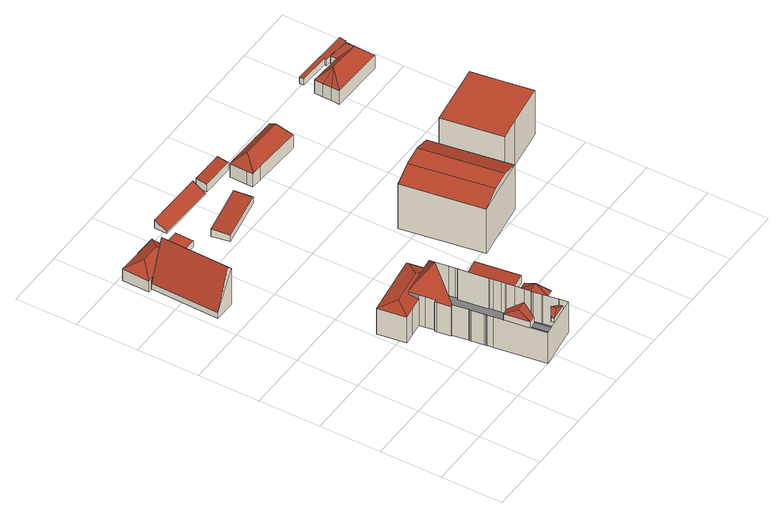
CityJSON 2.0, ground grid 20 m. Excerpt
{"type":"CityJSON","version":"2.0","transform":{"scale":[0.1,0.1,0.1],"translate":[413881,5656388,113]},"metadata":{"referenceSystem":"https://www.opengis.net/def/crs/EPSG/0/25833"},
"CityObjects":{
"building1":{"type":"Building","attributes":{"Dachtyp_tdc":"tdcGableRoof","Gemeindeschluessel":14612000,"Dachneigung":69.06,"QualitaetDacherkennung":5,"Geometrietyp2DReferenz":"3000","measuredHeight":15.39,"function":"31001_9998","roofType":"3100"},"geometry":[{"type":"Solid","lod":"2","boundaries":[[[[0,1,2,3]],[[1,4,5,2]],[[4,6,7,5]],[[6,0,3,7]],[[4,1,8]],[[0,6,9]],[[1,0,9,8]],[[6,4,8,9]],[[3,2,5,7]]]],"semantics":{"surfaces":[{"type":"WallSurface"},{"type":"RoofSurface"},{"type":"GroundSurface"}],"values":[[0,0,0,0,0,0,1,1,2]]}}]},
"building2":{"type":"Building","attributes":{"Dachtyp_tdc":"tdcFreeFormRoof","Gemeindeschluessel":14612000,"Dachneigung":25.43,"QualitaetDacherkennung":86,"Geometrietyp2DReferenz":"3000","measuredHeight":6.15,"function":"31001_9998","roofType":"5000"},"geometry":[{"type":"Solid","lod":"2","boundaries":[[[[10,11,12,13]],[[11,14,15,12]],[[14,16,17,15]],[[16,18,19,17]],[[18,20,21,19]],[[20,22,23,21]],[[22,10,13,23]],[[22,20,24,25,26]],[[27,18,16]],[[27,25,24,18]],[[10,26,25,27,16,14,11]],[[20,18,24]],[[10,22,26]],[[13,12,15,17,19,21,23]]]],"semantics":{"surfaces":[{"type":"WallSurface"},{"type":"RoofSurface"},{"type":"GroundSurface"}],"values":[[0,0,0,0,0,0,0,1,1,1,1,0,0,2]]}}]},
"building3":{"type":"Building","attributes":{"name":"Gemeindehaus Fiedlerstraße","Gemeindeschluessel":14612000,"QualitaetDacherkennung":100,"Geometrietyp2DReferenz":"3000","function":"31001_3041","roofType":"9999"},"children":["building3-1","building3-2","building3-3","building3-4","building3-5"]},
"building3-1":{"type":"BuildingPart","attributes":{"Dachtyp_tdc":"tdcHipAndGableRoof","Dachneigung":27.61,"QualitaetDacherkennung":100,"Geometrietyp2DReferenz":"3000","measuredHeight":3.1,"roofType":"5000"},"parents":["building3"],"geometry":[{"type":"MultiSurface","lod":"2","boundaries":[[[28,29,30,31]],[[29,32,33,30]],[[32,34,35,33]],[[34,28,31,35]],[[32,29,36]],[[29,28,37,36]],[[34,32,36,37]],[[31,30,33,35]]],"semantics":{"surfaces":[{"type":"WallSurface"},{"type":"RoofSurface"},{"type":"GroundSurface"}],"values":[0,0,0,0,1,1,1,2]}}]},
"building3-2":{"type":"BuildingPart","attributes":{"Dachtyp_tdc":"tdcHipAndGableRoof","Dachneigung":28.32,"QualitaetDacherkennung":100,"Geometrietyp2DReferenz":"3000","measuredHeight":4.37,"roofType":"5000"},"parents":["building3"],"geometry":[{"type":"MultiSurface","lod":"2","boundaries":[[[38,39,40,41]],[[39,42,43,40]],[[42,44,45,43]],[[44,38,41,45]],[[42,39,46]],[[39,38,47,46]],[[44,42,46,47]],[[41,40,43,45]]],"semantics":{"surfaces":[{"type":"WallSurface"},{"type":"RoofSurface"},{"type":"GroundSurface"}],"values":[0,0,0,0,1,1,1,2]}}]},
"building3-3":{"type":"BuildingPart","attributes":{"Dachtyp_tdc":"tdcHipAndGableRoof","Dachneigung":63.68,"QualitaetDacherkennung":100,"Geometrietyp2DReferenz":"3000","measuredHeight":15.77,"roofType":"5000"},"parents":["building3"],"geometry":[{"type":"MultiSurface","lod":"2","boundaries":[[[48,49,50,51,52]],[[49,53,54,55,50]],[[53,49,48,56,57]],[[48,58,56]],[[56,58,59]],[[56,60,57]],[[60,56,59,61]],[[51,50,55,62,63,64,65]]],"semantics":{"surfaces":[{"type":"WallSurface"},{"type":"RoofSurface"},{"type":"GroundSurface"}],"values":[0,0,1,1,1,1,1,2]}}]},
"building3-4":{"type":"BuildingPart","attributes":{"Dachtyp_tdc":"tdcHipRoof","Dachneigung":43.74,"QualitaetDacherkennung":100,"Geometrietyp2DReferenz":"3000","measuredHeight":18.25,"roofType":"3200"},"parents":["building3"],"geometry":[{"type":"MultiSurface","lod":"2","boundaries":[[[66,67,68,69]],[[67,70,71,68]],[[70,52,51,71]],[[54,72,73,55]],[[72,74,75,73]],[[74,76,77,75]],[[76,78,79,77]],[[78,80,81,79]],[[80,82,83,81]],[[82,84,85,83]],[[84,86,87,85]],[[86,88,89,87]],[[88,90,91,89]],[[90,92,93,91]],[[92,94,95,93]],[[94,96,97,95]],[[96,98,99,97]],[[98,100,101,99]],[[100,102,103,101]],[[102,104,105,103]],[[104,106,107,105]],[[106,108,109,107]],[[108,110,111,109]],[[110,112,113,111]],[[112,114,115,113]],[[114,116,117,115]],[[116,118,119,117]],[[118,120,121,122,123,119]],[[124,125,126,127,128,129]],[[125,130,131,126]],[[130,132,133,131]],[[132,134,135,133]],[[134,136,137,135]],[[130,125,124,138,139]],[[138,120,118,116,114,112,110,108,106,139]],[[136,140,141,137]],[[140,142,143,141]],[[142,144,145,143]],[[144,146,147,145]],[[146,148,149,147]],[[148,150,151,149]],[[150,152,153,151]],[[152,66,69,153]],[[137,141,143,145,147,149,151,153,69,68,71,51,65,64,63,62,55,73,75,77,79,81,83,85,87,89,91,93,95,97,99,101,103,105,107,109,111,113,115,117,119,123,154,127,126,131,133,135]]],"semantics":{"surfaces":[{"type":"WallSurface"},{"type":"RoofSurface"},{"type":"GroundSurface"}],"values":[0,0,0,0,0,0,0,0,0,0,0,0,0,0,0,0,0,0,0,0,0,0,0,0,0,0,0,0,0,0,0,0,0,1,1,0,0,0,0,0,0,0,0,2]}}]},
"building3-5":{"type":"BuildingPart","attributes":{"Dachtyp_tdc":"tdcHipRoof","Dachneigung":11.54,"QualitaetDacherkennung":100,"Geometrietyp2DReferenz":"3000","measuredHeight":10.54,"roofType":"3200"},"parents":["building3"],"geometry":[{"type":"MultiSurface","lod":"2","boundaries":[[[155,129,128,156]],[[121,157,158,122]],[[157,159,160,158]],[[159,161,162,160]],[[161,163,164,162]],[[163,165,166,164]],[[161,159,167]],[[168,129,155,169]],[[159,157,121,170,168,169,167]],[[155,165,163,161,167,169]],[[166,156,128,171,172,122,158,160,162,164]],[[165,155,156,166]]],"semantics":{"surfaces":[{"type":"WallSurface"},{"type":"RoofSurface"},{"type":"GroundSurface"}],"values":[0,0,0,0,0,0,1,1,1,1,2,0]}}]},
"building4":{"type":"Building","attributes":{"Dachtyp_tdc":"tdcPolyFlatRoof","Gemeindeschluessel":14612000,"Dachneigung":0,"QualitaetDacherkennung":92,"Geometrietyp2DReferenz":"3000","measuredHeight":2.36,"function":"31001_9998","roofType":"1000"},"geometry":[{"type":"Solid","lod":"2","boundaries":[[[[173,174,175,176]],[[174,177,178,175]],[[177,179,180,178]],[[179,173,176,180]],[[179,177,174,173]],[[176,175,178,180]]]],"semantics":{"surfaces":[{"type":"WallSurface"},{"type":"RoofSurface"},{"type":"GroundSurface"}],"values":[[0,0,0,0,1,2]]}}]},
"building5":{"type":"Building","attributes":{"name":"Gemeindehaus Fiedlerstraße","Dachtyp_tdc":"tdcLeanToRoof","Gemeindeschluessel":14612000,"Dachneigung":0,"QualitaetDacherkennung":100,"Geometrietyp2DReferenz":"3000","measuredHeight":2.96,"function":"31001_3041","roofType":"2100"},"geometry":[{"type":"Solid","lod":"2","boundaries":[[[[181,182,183,184]],[[182,185,128,183]],[[185,186,166,128]],[[186,187,188,166]],[[187,189,190,188]],[[189,181,184,190]],[[189,187,186,185,182,181]],[[184,183,128,166,188,190]]]],"semantics":{"surfaces":[{"type":"WallSurface"},{"type":"RoofSurface"},{"type":"GroundSurface"}],"values":[[0,0,0,0,0,0,1,2]]}}]},
"building6":{"type":"Building","attributes":{"Dachtyp_tdc":"tdcPolyFlatRoof","Gemeindeschluessel":14612000,"Dachneigung":3.08,"QualitaetDacherkennung":92,"Geometrietyp2DReferenz":"3000","measuredHeight":2.86,"function":"31001_9998","roofType":"2100"},"geometry":[{"type":"Solid","lod":"2","boundaries":[[[[191,192,193,194]],[[192,195,196,193]],[[195,197,198,196]],[[197,191,194,198]],[[197,195,192,191]],[[194,193,196,198]]]],"semantics":{"surfaces":[{"type":"WallSurface"},{"type":"RoofSurface"},{"type":"GroundSurface"}],"values":[[0,0,0,0,1,2]]}}]},
"building7":{"type":"Building","attributes":{"Dachtyp_tdc":"tdcPolyFlatRoof","Gemeindeschluessel":14612000,"Dachneigung":30.21,"QualitaetDacherkennung":86,"Geometrietyp2DReferenz":"3000","measuredHeight":2.98,"function":"31001_9998","roofType":"2100"},"geometry":[{"type":"Solid","lod":"2","boundaries":[[[[199,200,201,202]],[[200,203,204,201]],[[203,205,206,204]],[[205,199,202,206]],[[205,203,200,199]],[[202,201,204,206]]]],"semantics":{"surfaces":[{"type":"WallSurface"},{"type":"RoofSurface"},{"type":"GroundSurface"}],"values":[[0,0,0,0,1,2]]}}]},
"building8":{"type":"Building","attributes":{"Dachtyp_tdc":"tdcPolyFlatRoof","Gemeindeschluessel":14612000,"Dachneigung":5.2,"QualitaetDacherkennung":86,"Geometrietyp2DReferenz":"3000","measuredHeight":2.81,"function":"31001_9998","roofType":"2100"},"geometry":[{"type":"Solid","lod":"2","boundaries":[[[[207,208,209,210]],[[208,211,212,209]],[[211,213,214,212]],[[213,207,210,214]],[[213,211,208,207]],[[210,209,212,214]]]],"semantics":{"surfaces":[{"type":"WallSurface"},{"type":"RoofSurface"},{"type":"GroundSurface"}],"values":[[0,0,0,0,1,2]]}}]},
"building9":{"type":"Building","attributes":{"Dachtyp_tdc":"tdcPolyFlatRoof","Gemeindeschluessel":14612000,"Dachneigung":6.25,"QualitaetDacherkennung":95,"Geometrietyp2DReferenz":"3000","measuredHeight":3.26,"function":"31001_9998","roofType":"2100"},"geometry":[{"type":"Solid","lod":"2","boundaries":[[[[215,216,217,218]],[[216,219,220,217]],[[219,221,222,220]],[[221,215,218,222]],[[221,219,216,215]],[[218,217,220,222]]]],"semantics":{"surfaces":[{"type":"WallSurface"},{"type":"RoofSurface"},{"type":"GroundSurface"}],"values":[[0,0,0,0,1,2]]}}]},
"building10":{"type":"Building","attributes":{"Dachtyp_tdc":"tdcCutGableRoof","Gemeindeschluessel":14612000,"Dachneigung":19.64,"QualitaetDacherkennung":61,"Geometrietyp2DReferenz":"3000","measuredHeight":19,"function":"31001_9998","roofType":"9999"},"geometry":[{"type":"Solid","lod":"2","boundaries":[[[[223,224,225,226]],[[227,228,224,223]],[[228,229,225,224]],[[229,230,226,225]],[[230,227,223,226]],[[228,227,231,232]],[[229,228,232,233]],[[230,229,233,234]],[[227,230,234,231]],[[233,232,231,234]]]],"semantics":{"surfaces":[{"type":"GroundSurface"},{"type":"WallSurface"},{"type":"RoofSurface"}],"values":[[0,1,1,1,1,2,1,2,1,2]]}}]},
"building11":{"type":"Building","attributes":{"Dachtyp_tdc":"tdcFreeFormRoof","Gemeindeschluessel":14612000,"Dachneigung":44.07,"QualitaetDacherkennung":63,"Geometrietyp2DReferenz":"3000","measuredHeight":8.87,"function":"31001_9998","roofType":"5000"},"geometry":[{"type":"Solid","lod":"2","boundaries":[[[[235,236,237,238]],[[236,239,240,237]],[[239,241,242,240]],[[241,243,244,242]],[[243,245,246,244]],[[245,247,248,246]],[[247,249,250,248]],[[249,251,252,250]],[[251,253,254,252]],[[253,255,256,254]],[[255,257,258,256]],[[257,259,260,258]],[[259,261,262,260]],[[261,235,238,262]],[[263,259,257,255,253]],[[264,265,239,236,235,266]],[[263,253,251,249,247,245,243,241,265,264]],[[261,259,263,264,266]],[[241,239,265]],[[235,261,266]],[[238,237,240,242,244,246,248,250,252,254,256,258,260,262]]]],"semantics":{"surfaces":[{"type":"WallSurface"},{"type":"RoofSurface"},{"type":"GroundSurface"}],"values":[[0,0,0,0,0,0,0,0,0,0,0,0,0,0,1,1,1,1,0,0,2]]}}]},
"building12":{"type":"Building","attributes":{"Dachtyp_tdc":"tdcPolyFlatRoof","Gemeindeschluessel":14612000,"Dachneigung":0,"QualitaetDacherkennung":47,"Geometrietyp2DReferenz":"3000","measuredHeight":16.46,"function":"31001_9998","roofType":"1000"},"geometry":[{"type":"Solid","lod":"2","boundaries":[[[[267,268,269,270]],[[267,271,272,273,274,268]],[[269,275,276,277,278,270]],[[268,274,275,269]],[[274,273,276,275]],[[273,272,277,276]],[[272,271,278,277]],[[271,267,270,278]]]],"semantics":{"surfaces":[{"type":"WallSurface"},{"type":"RoofSurface"},{"type":"GroundSurface"}],"values":[[0,1,2,0,0,0,0,0]]}}]},
"building13":{"type":"Building","attributes":{"Dachtyp_tdc":"tdcFreeFormRoof","Gemeindeschluessel":14612000,"Dachneigung":47.19,"QualitaetDacherkennung":64,"Geometrietyp2DReferenz":"3000","measuredHeight":9.43,"function":"31001_9998","roofType":"5000"},"geometry":[{"type":"Solid","lod":"2","boundaries":[[[[279,280,281,282]],[[280,283,284,281]],[[283,285,286,284]],[[285,287,288,286]],[[287,289,290,288]],[[289,291,292,290]],[[291,293,294,292]],[[293,295,296,294]],[[295,279,282,296]],[[293,297,295]],[[291,297,293]],[[297,291,289]],[[298,297,289,287]],[[299,285,283]],[[300,285,299]],[[285,300,298,287]],[[299,283,280]],[[300,299,280,279]],[[297,298,300,279,295]],[[282,281,284,286,288,290,292,294,296]]]],"semantics":{"surfaces":[{"type":"WallSurface"},{"type":"RoofSurface"},{"type":"GroundSurface"}],"values":[[0,0,0,0,0,0,0,0,0,1,1,1,1,1,1,1,1,1,1,2]]}}]},
"building14":{"type":"Building","attributes":{"Dachtyp_tdc":"tdcPolyFlatRoof","Gemeindeschluessel":14612000,"Dachneigung":7.03,"QualitaetDacherkennung":76,"Geometrietyp2DReferenz":"3000","measuredHeight":2.47,"function":"31001_9998","roofType":"2100"},"geometry":[{"type":"Solid","lod":"2","boundaries":[[[[301,302,303,304]],[[302,305,306,303]],[[305,307,308,306]],[[307,309,310,308]],[[309,311,312,310]],[[311,301,304,312]],[[311,309,307,305,302,301]],[[304,303,306,308,310,312]]]],"semantics":{"surfaces":[{"type":"WallSurface"},{"type":"RoofSurface"},{"type":"GroundSurface"}],"values":[[0,0,0,0,0,0,1,2]]}}]}
},
"vertices":[
[13,869,43],[19,1091,43],[19,1091,23],[13,869,23],[87,1090,158],[87,1090,23],[81,867,158],[81,867,23],[70,1090,177],[64,868,177],
[114,1090,61],[87,1090,61],[87,1090,21],[114,1090,21],[19,1091,61],[19,1091,21],[6,1091,61],[6,1091,21],[8,1179,64],[8,1179,21],[157,1175,64],[157,1175,21],[155,1090,61],[155,1090,21],[156,1175,65],[118,1136,83],[154,1090,61],[55,1137,83],
[462,27,132],[464,16,132],[464,16,116],[462,27,116],[408,8,132],[408,8,116],[406,19,132],[406,19,116],[434,18,147],[431,34,147],
[375,56,138],[353,53,138],[353,53,116],[375,56,116],[342,135,138],[342,135,116],[364,138,138],[364,138,116],[358,96,160],[393,100,160],
[483,155,138],[485,134,138],[485,134,2],[483,155,2],[483,155,116],[486,134,138],[486,134,116],[486,134,2],[477,112,160],[494,73,138],[461,152,138],[443,108,160],[472,70,138],[449,100,155],[494,73,2],[472,70,2],[465,125,2],[461,152,2],
[477,211,114],[475,211,116],[475,211,2],[477,211,2],[479,185,116],[479,185,2],[490,135,112],[490,135,2],[490,131,112],[490,131,2],[494,105,112],[494,105,2],[494,102,112],[494,102,2],[502,50,112],[502,50,2],[498,50,116],[498,50,2],[502,21,116],[502,21,2],[361,1,116],[361,1,2],[337,165,116],[337,165,2],[335,183,116],[335,183,2],[334,186,116],[334,186,2],[334,189,116],[334,189,2],[333,192,116],[333,192,2],[328,231,116],[328,231,2],[327,234,116],[327,234,2],[327,237,116],[327,237,2],[327,240,116],[327,240,2],[319,290,116],[319,290,2],[319,291,116],[319,291,2],[315,290,112],[315,290,2],[309,333,112],[309,333,2],[308,340,112],[308,340,2],[313,340,116],[313,340,2],[308,371,116],[308,371,2],[305,390,116],[305,390,100],[305,390,4],[305,390,2],[422,440,116],[431,441,116],[431,441,2],[422,440,2],[422,440,4],[422,440,102],[442,443,116],[442,443,2],[447,444,112],[447,444,2],[447,440,112],[447,440,2],[455,387,112],[455,387,2],[301,423,116],[378,383,184],[458,367,112],[458,367,2],[459,357,112],[459,357,2],[454,356,116],[454,356,2],[467,261,116],[467,261,2],[470,262,114],[470,262,2],[472,251,114],[472,251,2],[475,226,114],[475,226,2],[301,423,2],
[415,492,102],[415,492,4],[262,384,100],[262,384,4],[223,378,100],[223,378,4],[210,470,100],[210,470,4],[249,476,100],[249,476,4],[414,500,100],[414,500,4],[262,431,110],[399,437,107],[383,449,110],[301,423,107],[399,437,4],[301,423,4],
[171,1086,45],[172,1146,45],[172,1146,22],[171,1086,22],[232,1145,45],[232,1145,22],[231,1085,45],[231,1085,22],
[447,440,34],[447,444,34],[447,444,4],[447,440,4],[422,440,34],[414,500,34],[481,509,34],[481,509,4],[490,446,34],[490,446,4],
[527,373,32],[583,381,35],[583,381,7],[527,373,7],[603,239,35],[603,239,7],[547,231,32],[547,231,7],
[240,1178,26],[241,1220,51],[241,1220,21],[240,1178,21],[436,1216,51],[436,1216,21],[435,1173,26],[435,1173,21],
[465,1100,48],[476,1042,43],[476,1042,20],[465,1100,20],[306,1011,43],[306,1011,20],[295,1068,48],[295,1068,20],
[447,1176,49],[448,1213,53],[448,1213,20],[447,1176,20],[557,1211,53],[557,1211,20],[556,1174,49],[556,1174,20],
[810,682,8],[852,417,8],[654,386,8],[612,651,8],[810,682,175],[852,417,175],[654,386,174],[612,651,174],[746,672,197],[788,407,197],[719,396,198],[677,661,198],
[534,1079,67],[534,1100,67],[534,1100,18],[534,1079,18],[536,1157,67],[536,1157,18],[571,1157,68],[571,1157,18],[663,1154,68],[663,1154,18],[666,1154,68],[666,1154,18],[682,1154,68],[682,1154,18],[685,1153,68],[685,1153,18],[688,1153,67],[688,1153,18],[735,1152,67],[735,1152,18],[734,1124,67],[734,1124,18],[733,1095,67],[733,1095,18],[733,1071,67],[733,1071,18],[570,1077,69],[570,1077,18],[707,1112,107],[564,1116,107],[536,1157,68],[536,1079,70],
[943,507,168],[913,704,168],[913,704,3],[943,507,3],[1015,518,168],[1152,538,168],[1134,659,168],[1122,735,168],[1122,735,3],[1134,659,3],[1152,538,3],[1015,518,3],
[1071,1141,62],[1071,1160,62],[1071,1160,13],[1071,1141,13],[1142,1157,62],[1142,1157,13],[1142,1139,62],[1142,1139,13],[1139,1056,62],[1139,1056,13],[960,1062,62],[960,1062,13],[961,1089,62],[961,1089,13],[962,1117,62],[962,1117,13],[963,1145,62],[963,1145,13],[994,1102,107],[1099,1099,107],[1106,1130,100],[1106,1105,99],
[969,1184,43],[969,1198,44],[969,1198,20],[969,1184,20],[1168,1191,44],[1168,1191,20],[1167,1170,42],[1167,1170,20],[1071,1173,42],[1071,1173,20],[1072,1180,43],[1072,1180,20]
]}
